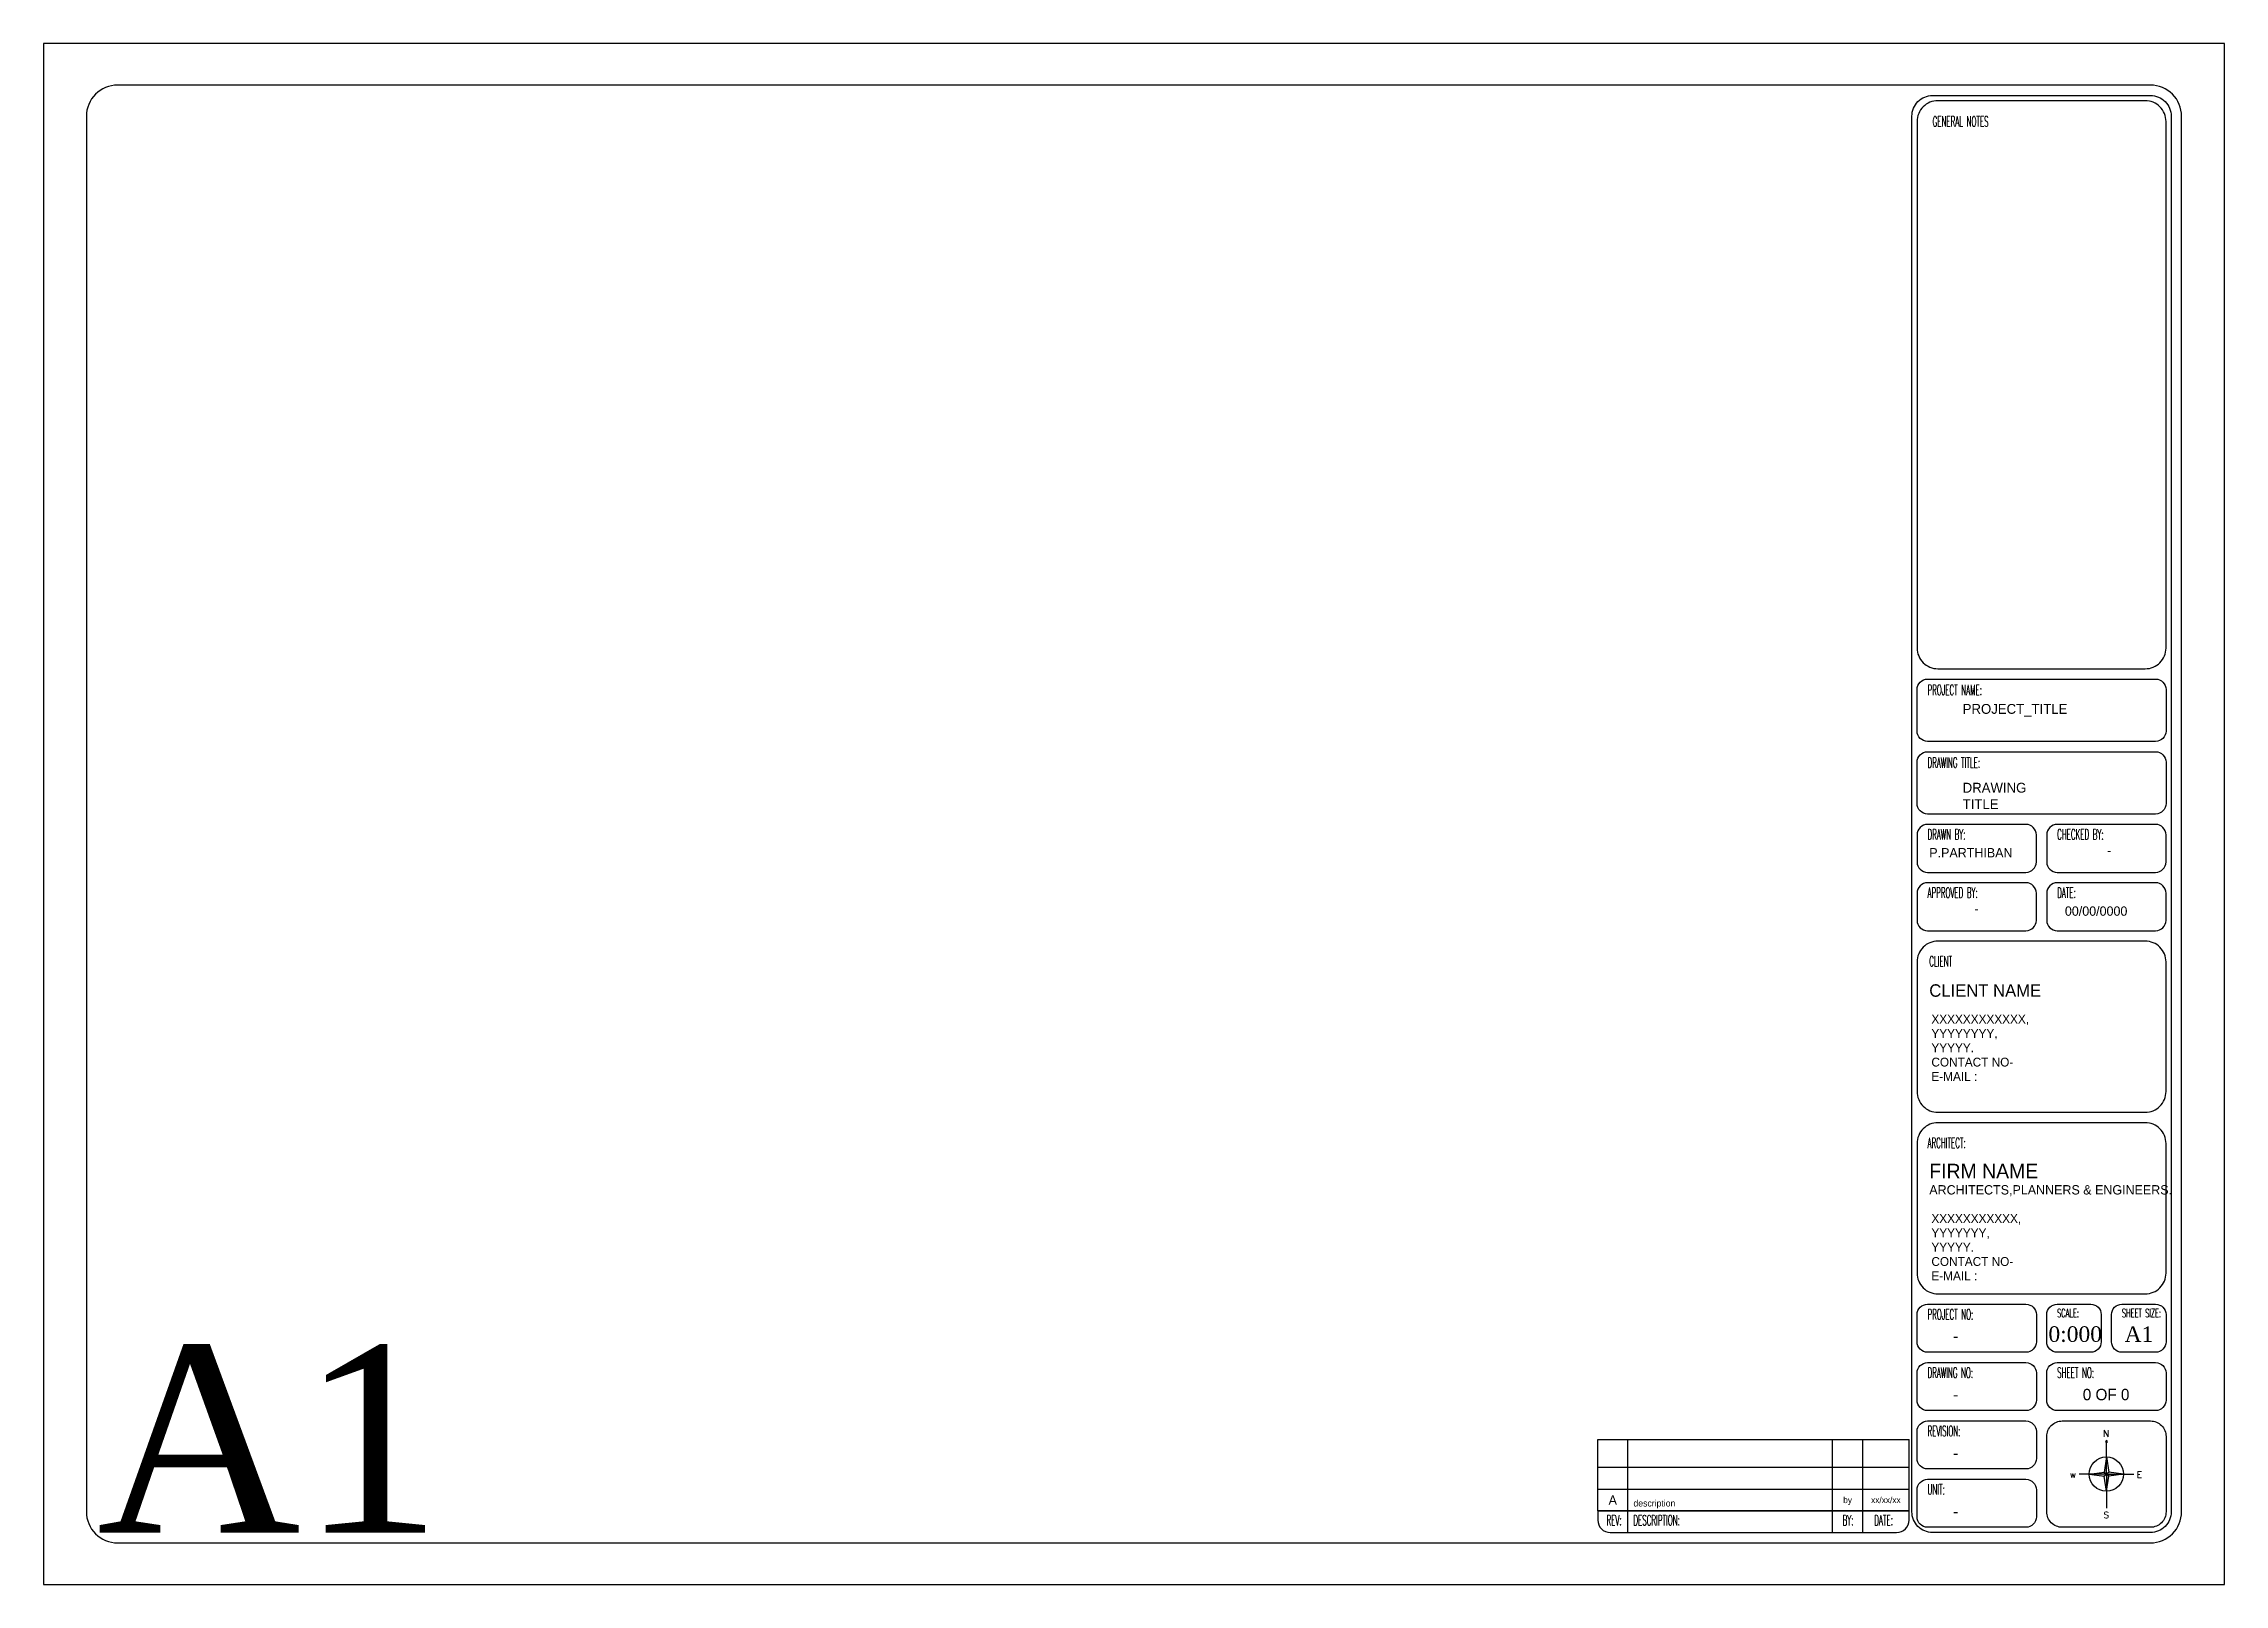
# Paper-space layout 'A1 L2' of a CAD drawing. Header units: millimetres. Extents: x -1 to 840, y -1 to 593.
import ezdxf
from ezdxf.enums import TextEntityAlignment as Align

# ---------------------------------------------------------------- set-up
doc = ezdxf.new("R2018")
doc.units = ezdxf.units.MM
doc.header["$MEASUREMENT"] = 0
for name, color, linetype in [('FENCE', 7, 'Continuous'), ('POWER', 40, 'Continuous'), ('TEXT', 4, 'Continuous')]:
    doc.layers.add(name, color=color, linetype=linetype)
doc.styles.add('romans', font='romans.shx', dxfattribs={"width": 0.5, "height": 8})
doc.styles.add('RT', font='romant.shx')
doc.styles.add('TNR', font='times.ttf')
doc.styles.add('YS TEXT', font='GOTHIC.TTF')

# ---------------------------------------------------------------- blocks, each defined once
blk = doc.blocks.new('A$C6670421E')
at = {"layer": 'FENCE', "linetype": 'Continuous'}
h = blk.add_hatch(color=256, dxfattribs=at)
h.paths.add_polyline_path([(934, 1023), (878, 1068), (878, 652)])
h.paths.add_polyline_path([(1294, 1068), (934, 1114), (878, 1068)])
h.paths.add_polyline_path([(878, 1484), (821, 1114), (878, 1068)])
h.paths.add_polyline_path([(821, 1023), (878, 1068), (462, 1068)])
at = {"layer": 'FENCE'}
for p, q in [((878, 1068), (878, 652)), ((878, 652), (878, 247))]:
    blk.add_line(p, q, dxfattribs=at)
blk.add_circle((878, 1068), 416, dxfattribs=at)
at = {"layer": 'POWER'}
for p, q in [((878, 1890), (860, 1836)), ((878, 1484), (878, 1890)), ((878, 1890), (896, 1836)), ((462, 1068), (215, 1068)), ((462, 1068), (215, 1068)), ((462, 1068), (821, 1114)), ((462, 1068), (821, 1023)), ((878, 1068), (462, 1068)), ((878, 1484), (821, 1114)), ((821, 1114), (878, 1068)), ((821, 1023), (878, 1068)), ((878, 1484), (934, 1114)), ((878, 1068), (878, 1484)), ((934, 1114), (878, 1068)), ((878, 1068), (1294, 1068)), ((934, 1023), (878, 1068)), ((1294, 1068), (934, 1114)), ((1294, 1068), (934, 1023)), ((1294, 1068), (1541, 1068)), ((1294, 1068), (1541, 1068))]:
    blk.add_line(p, q, dxfattribs=at)
at = {"layer": 'TEXT'}
for q in [(821, 1023), (934, 1023)]:
    blk.add_line((878, 652), q, dxfattribs=at)
at = {"layer": 'TEXT', "style": 'RT'}
for s, p in [('N', (797, 1972)), ('w', (-7, 977)), ('E', (1610, 977)), ('S', (809, 0))]:
    blk.add_text(s, height=158, dxfattribs=at).set_placement(p)
blk = doc.blocks.new('A1L2')
for p, q in [((599.38, 55.88), (719.38, 55.88)), ((599.38, 36.73), (599.38, 55.88)), ((599.38, 55.88), (719.38, 55.88)), ((610.9, 36.73), (610.9, 55.88)), ((689.88, 36.73), (689.88, 55.88)), ((701.54, 36.73), (701.54, 55.88)), ((719.38, 36.73), (719.38, 55.88)), ((599.38, 45.13), (719.38, 45.13)), ((599.38, 36.73), (719.38, 36.73)), ((599.38, 28.33), (599.38, 36.73)), ((599.38, 36.73), (719.38, 36.73)), ((610.9, 28.33), (610.9, 36.73)), ((689.88, 28.33), (689.88, 36.73)), ((701.54, 28.33), (701.54, 36.73)), ((719.38, 28.33), (719.38, 36.73)), ((599.38, 28.33), (719.38, 28.33))]:
    blk.add_line(p, q)
at = {"linetype": 'Continuous'}
for p, q in [((719.38, 28.33), (599.38, 28.33)), ((599.38, 28.33), (599.38, 24.8)), ((610.9, 20), (610.9, 28.33)), ((689.88, 20), (689.88, 28.33)), ((701.54, 20), (701.54, 28.33)), ((719.38, 24.8), (719.38, 28.33)), ((604.18, 20), (714.58, 20))]:
    blk.add_line(p, q, dxfattribs=at)
blk.add_lwpolyline([(0, 0), (841, 0), (841, 594), (0, 594)], close=True)
for points in [[(28.5, 16), (812.5, 16, 0.414214), (824.5, 28), (824.5, 566, 0.414214), (812.5, 578), (28.5, 578, 0.414214), (16.5, 566), (16.5, 28, 0.414214)], [(728.5, 574), (812.5, 574, -0.414214), (820.5, 566), (820.5, 28, -0.414214), (812.5, 20), (728.5, 20, -0.414214), (720.5, 28), (720.5, 566, -0.414214)], [(730.5, 353), (810.5, 353, 0.414214), (818.5, 361), (818.5, 564, 0.414214), (810.5, 572), (730.5, 572, 0.414214), (722.5, 564), (722.5, 361, 0.414214)], [(726.5, 349), (814.5, 349, -0.414214), (818.5, 345), (818.5, 329, -0.414214), (814.5, 325), (726.5, 325, -0.414214), (722.5, 329), (722.5, 345, -0.414214)], [(726.5, 321), (814.5, 321, -0.414214), (818.5, 317), (818.5, 301, -0.414214), (814.5, 297), (726.5, 297, -0.414214), (722.5, 301), (722.5, 317, -0.414214)], [(726.5, 274.5), (764.5, 274.5, 0.414214), (768.5, 278.5), (768.5, 289, 0.414214), (764.5, 293), (726.5, 293, 0.414214), (722.5, 289), (722.5, 278.5, 0.414214)], [(776.5, 274.5), (814.5, 274.5, 0.414214), (818.5, 278.5), (818.5, 289, 0.414214), (814.5, 293), (776.5, 293, 0.414214), (772.5, 289), (772.5, 278.5, 0.414214)], [(726.5, 252), (764.5, 252, 0.414214), (768.5, 256), (768.5, 266.5, 0.414214), (764.5, 270.5), (726.5, 270.5, 0.414214), (722.5, 266.5), (722.5, 256, 0.414214)], [(776.5, 252), (814.5, 252, 0.414214), (818.5, 256), (818.5, 266.5, 0.414214), (814.5, 270.5), (776.5, 270.5, 0.414214), (772.5, 266.5), (772.5, 256, 0.414214)], [(730.5, 182), (810.5, 182, 0.414214), (818.5, 190), (818.5, 240, 0.414214), (810.5, 248), (730.5, 248, 0.414214), (722.5, 240), (722.5, 190, 0.414214)], [(730.5, 112), (810.5, 112, 0.414214), (818.5, 120), (818.5, 170, 0.414214), (810.5, 178), (730.5, 178, 0.414214), (722.5, 170), (722.5, 120, 0.414214)], [(726.5, 108), (764.5, 108, -0.414214), (768.5, 104), (768.5, 93.5, -0.414214), (764.5, 89.5), (726.5, 89.5, -0.414214), (722.5, 93.5), (722.5, 104, -0.414214)], [(776.5, 108), (789.5, 108, -0.414214), (793.5, 104), (793.5, 93.5, -0.414214), (789.5, 89.5), (776.5, 89.5, -0.414214), (772.5, 93.5), (772.5, 104, -0.414214)], [(801.5, 108), (814.5, 108, -0.414214), (818.5, 104), (818.5, 93.5, -0.414214), (814.5, 89.5), (801.5, 89.5, -0.414214), (797.5, 93.5), (797.5, 104, -0.414214)], [(726.5, 85.5), (764.5, 85.5, -0.414214), (768.5, 81.5), (768.5, 71, -0.414214), (764.5, 67), (726.5, 67, -0.414214), (722.5, 71), (722.5, 81.5, -0.414214)], [(776.5, 85.5), (814.5, 85.5, -0.414214), (818.5, 81.5), (818.5, 71, -0.414214), (814.5, 67), (776.5, 67, -0.414214), (772.5, 71), (772.5, 81.5, -0.414214)], [(726.5, 63), (764.5, 63, -0.414214), (768.5, 59), (768.5, 48.5, -0.414214), (764.5, 44.5), (726.5, 44.5, -0.414214), (722.5, 48.5), (722.5, 59, -0.414214)], [(778.5, 63), (812.5, 63, -0.414214), (818.5, 57), (818.5, 28, -0.414214), (812.5, 22), (778.5, 22, -0.414214), (772.5, 28), (772.5, 57, -0.414214)], [(726.5, 40.5), (764.5, 40.5, -0.414214), (768.5, 36.5), (768.5, 26, -0.414214), (764.5, 22), (726.5, 22, -0.414214), (722.5, 26), (722.5, 36.5, -0.414214)]]:
    blk.add_lwpolyline(points, format="xyb", close=True)
for centre, start, end in [((604.18, 24.8), 180, 270), ((714.58, 24.8), 270, 0)]:
    blk.add_arc(centre, 4.8, start, end, dxfattribs=at)
at = {"xscale": 0.01592340837949859, "yscale": 0.01592340837949859, "zscale": 0.01592340837949859}
blk.add_blockref('A$C6670421E', (781.52, 25.49), dxfattribs=at)
at = {"style": 'romans', "width": 0.5}
for s, height, p in [('GENERAL NOTES', 4, (728.5, 562)), ('PROJECT NAME:', 4, (726.5, 342.82)), ('DRAWING TITLE:', 4, (726.5, 314.82)), ('DRAWN BY:', 4, (726.5, 287.16)), ('CHECKED BY:', 4, (776.5, 287.16)), ('APPROVED BY:', 4, (726.5, 264.66)), ('DATE:', 4, (776.5, 264.66)), ('CLIENT', 4, (727.2, 238.22)), ('ARCHITECT:', 4, (726.5, 168.22)), ('PROJECT NO:', 4, (726.5, 102.12)), ('SCALE:', 3.2, (776.5, 103)), ('SHEET SIZE:', 3.2, (801.5, 103)), ('DRAWING NO:', 4, (726.5, 79.62)), ('SHEET NO:', 4, (776.5, 79.62)), ('REVISION:', 4, (726.5, 57.12)), ('UNIT:', 4, (726.5, 34.62)), ('REV:', 4, (602.74, 22.74)), ('DESCRIPTION:', 4, (613.07, 22.74)), ('BY:', 4, (693.76, 22.74)), ('DATE:', 4, (705.99, 22.74))]:
    blk.add_text(s, height=height, dxfattribs=at).set_placement(p)
for s, height, style, p in [('P.PARTHIBAN', 3.6, 'YS TEXT', (727.2, 280.27)), ('-', 3.6, 'YS TEXT', (795.75, 281.2)), ('00/00/0000', 3.6, 'YS TEXT', (779.5, 257.77)), ('-', 3.6, 'YS TEXT', (744.63, 258.7)), ('CLIENT NAME', 4.8, 'YS TEXT', (727.2, 226.55)), ('XXXXXXXXXXXX,', 3.4, 'YS TEXT', (728.02, 216.23)), ('YYYYYYYY,', 3.4, 'YS TEXT', (728.02, 210.7)), ('YYYYY.', 3.4, 'YS TEXT', (728.02, 205.18)), ('CONTACT NO-', 3.4, 'YS TEXT', (728.02, 199.65)), ('E-MAIL : ', 3.4, 'YS TEXT', (728.02, 194.13)), ('FIRM NAME', 5.6, 'YS TEXT', (727.2, 156.55)), ('ARCHITECTS,PLANNERS & ENGINEERS.', 3.6, 'YS TEXT', (727.2, 150.31)), ('XXXXXXXXXXX,', 3.4, 'YS TEXT', (728.02, 139.36)), ('YYYYYYY,', 3.4, 'YS TEXT', (728.02, 133.83)), ('YYYYY.', 3.4, 'YS TEXT', (728.02, 128.31)), ('CONTACT NO-', 3.4, 'YS TEXT', (728.02, 122.78)), ('E-MAIL : ', 3.4, 'YS TEXT', (728.02, 117.26)), ('A1', 72.13, 'TNR', (20.5, 20)), ('-', 4.4, 'YS TEXT', (736.4, 93.49)), ('0:000', 6, 'TNR', (773.16, 93.49)), ('A1', 6, 'TNR', (802.53, 93.49)), ('-', 4.4, 'YS TEXT', (736.4, 70.99)), ('0 OF 0', 4.4, 'YS TEXT', (786.4, 70.99)), ('-', 4.4, 'YS TEXT', (736.4, 48.49)), ('-', 4.4, 'YS TEXT', (736.4, 25.99))]:
    blk.add_text(s, height=height, dxfattribs=dict(style=style)).set_placement(p)
at = {"char_height": 3.8, "attachment_point": 1}
for s, insert in [('PROJECT_TITLE', (740.08, 339.42)), ('DRAWING TITLE', (740.08, 309.04))]:
    blk.add_mtext_dynamic_manual_height_columns(s, width=34.9624, gutter_width=1, heights=[0], dxfattribs=dict(at, insert=insert))
at = {"style": 'YS TEXT'}
for tag, height, p in [('by', 2.4, (695.71, 32.53)), ('date', 2.4, (710.46, 32.53)), ('rev', 3.6, (605.14, 32.53))]:
    blk.add_attdef(tag, text='', height=height, dxfattribs=at).set_placement(p, align=Align.MIDDLE_CENTER)
at = {"lineweight": 30, "flags": 104}
blk.add_attdef('description', text='', height=3.3, dxfattribs=at).set_placement((613.1, 32.53), align=Align.MIDDLE_LEFT)

psp = doc.layouts.new('A1 L2')

# ---------------------------------------------------------------- block references
ref = psp.add_blockref('A1L2', (-0.67, -0.68))
ref.add_attrib('date', 'xx/xx/xx', dxfattribs={"height": 2.4, "style": 'YS TEXT'}).set_placement((709.79, 31.85), align=Align.MIDDLE_CENTER)
ref.add_attrib('by', 'by', dxfattribs={"height": 2.4, "style": 'YS TEXT'}).set_placement((695.04, 31.85), align=Align.MIDDLE_CENTER)
lines = psp.add_mtext('description', dxfattribs={"insert": (612.44, 31.85), "char_height": 2.5, "attachment_point": 1})
ref.add_attrib('description', '', (612.44, 31.85), dxfattribs={"flags": 104}).embed_mtext(lines)
ref.add_attrib('rev', 'A', dxfattribs={"height": 3.6, "style": 'YS TEXT'}).set_placement((604.47, 31.85), align=Align.MIDDLE_CENTER)

doc.saveas('drawing.dxf')
